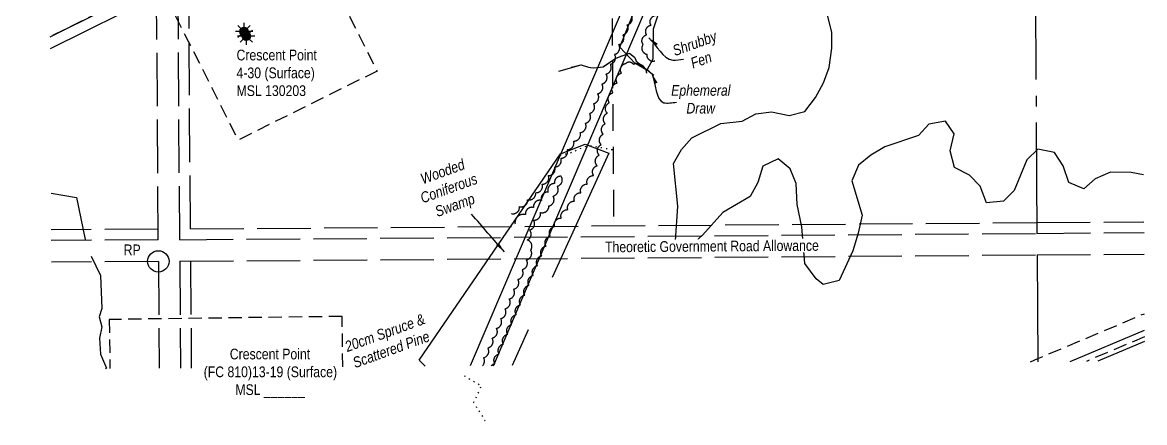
# Model space of a CAD drawing. Extents: x 527605 to 530044, y 6026292 to 6028502.
# Drawn here: x 528995 to 530044, y 6026292 to 6026666 of the extents above; entities that cross this region are included whole.
import ezdxf

# ---------------------------------------------------------------- set-up
doc = ezdxf.new("R2010")
doc.units = 0
doc.header["$LTSCALE"] = 5
for name, pattern in [('0', [1, 1, 0]), ('foc-ACCESSROAD', [3.75, 2.5, -1.25]), ('foc-LSD', [8, 5, -3]), ('foc-QUARTERLINE', [33, 25, -3, 2, -3]), ('foc-TOPO', [1, 0.2, -0.8]), ('foc-TOPO-ephemeral', [6.25, 3.125, -0.625, 0.625, -0.625, 0.625, -0.625]), ('foc-UNSURVEYED', [12.5, 10, -2.5])]:
    doc.linetypes.add(name, pattern=pattern)
for name, color, linetype in [('35', 37, 'Continuous'), ('C-AR', 13, 'foc-ACCESSROAD'), ('C-RW', 13, 'Continuous'), ('C-WS', 13, 'foc-ACCESSROAD'), ('C-WS-S', 13, 'Continuous'), ('F-AR', 190, 'foc-ACCESSROAD'), ('L-QSEC', 8, 'foc-QUARTERLINE'), ('L-ROAD-T', 7, 'Continuous'), ('L-SECTION-LSD', 7, 'foc-LSD'), ('L-USEC', 7, 'foc-UNSURVEYED'), ('T-BUSH', 110, '0'), ('T-BUSH-T', 110, 'Continuous'), ('T-DRAW', 143, 'foc-TOPO-ephemeral'), ('T-VEGETATION CHANGE', 104, 'foc-TOPO'), ('T-WATER', 160, 'Continuous'), ('T-WATER-T', 170, 'Continuous'), ('WETLAND', 143, 'Continuous'), ('WETLAND-T', 146, 'Continuous')]:
    doc.layers.add(name, color=color, linetype=linetype)
for name, color, linetype, lineweight in [('C-RW-T', 13, 'Continuous', 9), ('C-WS-T', 13, 'Continuous', 9), ('F-AR-T', 190, 'Continuous', 9)]:
    doc.layers.add(name, color=color, linetype=linetype, lineweight=lineweight)
doc.styles.add('80', font='ARIALN.TTF', dxfattribs={"height": 10})
doc.styles.add('80CG', font='ARIALN.TTF', dxfattribs={"height": 10})
doc.styles.add('80L', font='ARIALN.TTF', dxfattribs={"height": 10})
doc.styles.add('foc-LtypeFont', font='ARIALN.TTF', dxfattribs={"height": 7.35})
doc.linetypes.add('foc-TOPO-flowdirection-NOLINE', pattern='A,0,[">",foc-LtypeFont,S=0.3,R=0,X=0,Y=-0.945],-20,[">",foc-LtypeFont,S=0.3,R=0,X=0,Y=-0.945],0', length=20)
doc.dimstyles.new('Compass 5 000', dxfattribs={"dimscale": 5, "dimtxt": 9, "dimasz": 2, "dimexe": 0.2, "dimexo": 0.0625, "dimgap": 0.5, "dimtad": 0, "dimtih": 1, "dimtoh": 1, "dimzin": 0, "dimdsep": 46, "dimtxsty": '80CG', "dimcen": 0.1, "dimse1": 1, "dimse2": 1, "dimclrd": 256, "dimclrt": 256, "dimaunit": 1, "dimadec": 4, "dimazin": 0, "dimtfac": 0.06, "dimtofl": 0, "dimtmove": 0, "dimatfit": 1, "dimfxl": 0.2, "dimtolj": 1, "dimtzin": 0, "dimlwd": -1, "dimarcsym": 0})

# ---------------------------------------------------------------- blocks, each defined once
blk = doc.blocks.new('*D427')
at = {"layer": 'C-RW-T', "transparency": 16777216}
for p, q in [((529120.6, 6026753.1), (529110.6, 6026753.1)), ((529136.2, 6026721.8), (529120.6, 6026753.1)), ((529149.6, 6026695), (529154.1, 6026686.1))]:
    blk.add_line(p, q, dxfattribs=at)
for points in [[(529137.7, 6026722.6), (529134.7, 6026721.1), (529140.7, 6026712.9)], [(529151.1, 6026695.8), (529148.1, 6026694.3), (529145.2, 6026704)]]:
    blk.add_solid(points, dxfattribs=at)
at = {"layer": 'C-RW-T', "transparency": 16777216, "insert": (529070.8, 6026753.1), "char_height": 10, "attachment_point": 5, "style": '80CG'}
blk.add_mtext('\\A1;Crescent Point\\P10.00 P/L R/W\\PPLA 140120', dxfattribs=at)
blk = doc.blocks.new('*D431')
at = {"layer": 'F-AR-T', "transparency": 16777216}
for p, q in [((529300.2, 6026837.3), (529290.2, 6026837.3)), ((529304.7, 6026828.3), (529300.2, 6026837.3)), ((529322.6, 6026792.5), (529327.1, 6026783.5))]:
    blk.add_line(p, q, dxfattribs=at)
for points in [[(529306.2, 6026829), (529303.2, 6026827.6), (529309.2, 6026819.4)], [(529324.1, 6026793.2), (529321.1, 6026791.7), (529318.1, 6026801.4)]]:
    blk.add_solid(points, dxfattribs=at)
at = {"layer": 'F-AR-T', "transparency": 16777216, "insert": (529255.9, 6026837.3), "char_height": 10, "attachment_point": 5, "style": '80CG'}
blk.add_mtext('\\A1;Whitecap\\P20.00 A/R\\PLOC 961025', dxfattribs=at)
blk = doc.blocks.new('GAS')
h = blk.add_hatch(color=255)
h.dxf.hatch_style = 1
edge = h.paths.add_edge_path()
edge.add_arc((0, 0), 0.9, 0, 360)
for p, q in [((-0.81, 0), (-1.62, 0)), ((-0.57, 0.57), (-1.14, 1.14)), ((0, 0.81), (0, 1.62)), ((0.57, 0.57), (1.14, 1.14)), ((1.62, 0), (0.81, 0)), ((-0.57, -0.57), (-1.14, -1.14)), ((0, -0.81), (0, -1.62)), ((1.14, -1.14), (0.57, -0.57))]:
    blk.add_line(p, q)
blk.add_circle((0, 0), 0.8)
blk = doc.blocks.new('RP')
at = {"layer": '35', "color": 3}
blk.add_circle((0, 0), 10, dxfattribs=at)
at = {"layer": '35', "color": 3, "style": '80'}
blk.add_attdef('RP_001', (-32.4, 5.8), '', height=10, dxfattribs=at)

msp = doc.modelspace()

# ---------------------------------------------------------------- linework, layer by layer
at = {"layer": 'C-AR', "flags": 128}
for points in [[(529936.907, 6026348.968), (529943.905, 6026351.946), (530043.405, 6026393.968)], [(530043.547, 6026372.311), (529989.192, 6026349.355)]]:
    msp.add_lwpolyline(points, dxfattribs=at)
at = {"layer": 'C-RW', "flags": 128}
for points in [[(529020.454, 6026652.872), (529119.784, 6026702.455), (529122.136, 6026703.629), (529149.422, 6026717.249), (529149.854, 6026716.384), (529153.942, 6026708.331), (529149.919, 6026706.326), (529126.632, 6026694.703), (529119.855, 6026691.32), (529020.523, 6026641.736)], [(529973.893, 6026349.242), (530043.506, 6026378.642)], [(530043.577, 6026367.825), (530000.034, 6026349.435)]]:
    msp.add_lwpolyline(points, dxfattribs=at)
at = {"layer": 'C-WS', "flags": 128}
msp.add_lwpolyline([(529326.174, 6026620.855), (529196.34, 6026556.311), (529150.293, 6026647.728), (529126.632, 6026694.703), (529122.136, 6026703.629), (529149.422, 6026717.249), (529149.847, 6026717.461), (529157.459, 6026721.199), (529159.908, 6026722.402), (529251.97, 6026768.174), (529293.736, 6026685.254), (529302.658, 6026667.541), (529326.174, 6026620.855)], close=True, dxfattribs=at)
at = {"layer": 'C-WS'}
msp.add_lwpolyline([(529294.143, 6026344.203), (529293.519, 6026391.416), (529075.865, 6026388.541), (529076.472, 6026342.59)], dxfattribs=at)
at = {"layer": 'F-AR', "flags": 128}
msp.add_lwpolyline([(529015.871, 6027387.113), (529017.234, 6027387.337), (529115.576, 6027360.833), (529145.787, 6027352.69), (529392.752, 6027286.131), (529407.786, 6027282.079), (529454.77, 6027269.409), (529466.313, 6027266.305), (529618.922, 6027125.77), (529664.005, 6027068.917), (529672.107, 6027044.509), (529679.503, 6027022.205), (529680.862, 6027018.115), (529665.126, 6026927.876), (529628.259, 6026850.845), (529607.458, 6026837.632), (529593.85, 6026828.989), (529587.852, 6026828.652), (529548.751, 6026824.791), (529439.11, 6026861.106), (529251.97, 6026768.174), (529159.908, 6026722.403), (529157.459, 6026721.199), (529149.847, 6026717.461), (529149.422, 6026717.249), (529122.136, 6026703.629), (529119.784, 6026702.455), (529020.454, 6026652.872)], dxfattribs=at)
at = {"layer": 'L-QSEC'}
for p, q in [((529937.947, 6027232.809), (529942.962, 6026469.071)), ((529943.101, 6026448.966), (529943.758, 6026349.018))]:
    msp.add_line(p, q, dxfattribs=at)
at = {"layer": 'L-SECTION-LSD'}
msp.add_line((529541.389, 6027269.85), (529547.271, 6026476.195), dxfattribs=at)
at = {"layer": 'L-USEC'}
for p, q in [((529121.571, 6026462.981), (529116.434, 6027266.694)), ((529141.677, 6026463.13), (529136.54, 6027266.823)), ((529151.671, 6026473.263), (529146.598, 6027266.887)), ((529121.519, 6026473.039), (529021.58, 6026472.439)), ((529121.476, 6026473.039), (529121.507, 6026473.039)), ((529151.671, 6026473.263), (529942.872, 6026479.127)), ((529942.872, 6026479.127), (530043.014, 6026479.87)), ((529121.579, 6026462.981), (529021.643, 6026462.381)), ((529121.551, 6026462.981), (529121.571, 6026462.981)), ((529141.677, 6026463.13), (529942.946, 6026469.07)), ((529942.946, 6026469.07), (530043.08, 6026469.812)), ((529943.095, 6026448.964), (530043.212, 6026449.706)), ((529121.7, 6026442.875), (529021.769, 6026442.275)), ((529121.7, 6026442.875), (529122.339, 6026342.93)), ((529141.806, 6026443.025), (529943.095, 6026448.964)), ((529141.806, 6026443.004), (529141.806, 6026443.025)), ((529141.806, 6026443.004), (529142.445, 6026343.079)), ((529151.864, 6026443.068), (529151.863, 6026443.099)), ((529151.864, 6026443.068), (529152.502, 6026343.153))]:
    msp.add_line(p, q, dxfattribs=at)
at = {"layer": 'T-BUSH', "flags": 128}
for points in [[(529451.693, 6026487.569, 0.52056705), (529459.282, 6026494.073, 0.52056705), (529466.871, 6026500.577, 0.52056705), (529474.46, 6026507.081, 0.52056705), (529480.505, 6026515.004, 0.52056705), (529486.347, 6026523.113, 0.52056705), (529492.189, 6026531.223, 0.52056705), (529498.031, 6026539.333, 0.52056705), (529503.9, 6026547.422, 0.52056705), (529509.951, 6026555.377, 0.52056705), (529516.002, 6026563.332, 0.52056705), (529520.906, 6026571.945, 0.52056705), (529524.716, 6026581.185, 0.52056705), (529528.525, 6026590.425, 0.52056705), (529532.367, 6026599.652, 0.52056705), (529536.299, 6026608.841, 0.52056705), (529540.231, 6026618.03, 0.52056705), (529544.163, 6026627.218, 0.52056705), (529548.095, 6026636.407, 0.52056705), (529552.027, 6026645.596, 0.52056705), (529555.959, 6026654.785, 0.52056705), (529559.891, 6026663.974, 0.52056705), (529563.823, 6026673.163, 0.52056705), (529567.755, 6026682.352, 0.52056705), (529571.687, 6026691.54, 0.52056705), (529575.619, 6026700.729, 0.52056705), (529579.551, 6026709.918, 0.52056705), (529583.483, 6026719.107, 0.52056705), (529587.834, 6026729.277, 0.52056705)], [(529585.868, 6026630.107, -0.52056705), (529578.521, 6026636.272, -0.52056705), (529574.822, 6026645.557, -0.52056705), (529578.065, 6026654.671, -0.52056705), (529582.217, 6026663.762, -0.52056705), (529586.369, 6026672.854, -0.52056705), (529590.521, 6026681.945, -0.52056705), (529594.673, 6026691.037, -0.52056705), (529599.792, 6026699.585, -0.52056705), (529605.924, 6026707.427, -0.52056705), (529612.962, 6026714.523, -0.52056705), (529620, 6026721.62, -0.52056705), (529620.471, 6026711.885, -0.52056705)], [(529432.925, 6026345.232, -0.16540618), (529436.317, 6026347.215, -0.52056705), (529440.296, 6026356.384, -0.52056705), (529444.276, 6026365.552, -0.52056705), (529448.255, 6026374.721, -0.52056705), (529452.234, 6026383.889, -0.52056705), (529456.214, 6026393.058, -0.52056705), (529460.193, 6026402.226, -0.52056705), (529464.172, 6026411.394, -0.52056705), (529468.152, 6026420.563, -0.52056705), (529472.131, 6026429.731, -0.52056705), (529476.11, 6026438.9, -0.52056705), (529480.09, 6026448.068, -0.52056705), (529484.069, 6026457.237, -0.52056705), (529488.048, 6026466.405, -0.52056705), (529492.138, 6026475.508, -0.52056705), (529498.293, 6026483.383, -0.52056705), (529504.448, 6026491.257, -0.52056705), (529510.594, 6026499.139, -0.52056705), (529516.6, 6026507.128, -0.52056705), (529522.605, 6026515.117, -0.52056705), (529528.611, 6026523.107, -0.52056705), (529531.873, 6026532.314, -0.52056705), (529533.771, 6026542.127, -0.52056705), (529535.668, 6026551.94, -0.52056705), (529537.566, 6026561.753, -0.52056705), (529539.463, 6026571.566, -0.52056705), (529541.36, 6026581.379, -0.52056705), (529543.258, 6026591.192, -0.52056705), (529546.566, 6026600.564, -0.52056705), (529550.598, 6026609.709, -0.52056705), (529554.63, 6026618.854, -0.52056705), (529558.663, 6026627.999, -0.52056705), (529565.526, 6026627.27, -0.52056705), (529577.894, 6026618.862)], [(529424.625, 6026345.17, 0.35480559), (529425.66, 6026352.791, 0.52056705), (529429.671, 6026361.945, 0.52056705), (529433.683, 6026371.099, 0.52056705), (529437.695, 6026380.254, 0.52056705), (529441.706, 6026389.408, 0.52056705), (529445.718, 6026398.562, 0.52056705), (529449.73, 6026407.717, 0.52056705), (529453.741, 6026416.871, 0.52056705), (529457.753, 6026426.025, 0.52056705), (529461.765, 6026435.18, 0.52056705), (529465.776, 6026444.334, 0.52056705), (529469.788, 6026453.488, 0.52056705), (529466.602, 6026462.877, 0.52056705), (529468.713, 6026472.211, 0.52056705), (529472.334, 6026481.527, 0.52056705), (529478.855, 6026488.667, 0.52056705), (529486.784, 6026494.753, 0.52056705), (529490.686, 6026503.927, 0.52056705), (529494.511, 6026513.161, 0.52056705), (529498.335, 6026522.395, 0.52056705), (529492.145, 6026515.646, 0.52056705), (529486.019, 6026507.749, 0.52056705), (529479.828, 6026499.913, 0.52056705), (529472.344, 6026493.288, 0.52056705), (529464.861, 6026486.662, 0.52056705), (529455.094, 6026478.015)]]:
    msp.add_lwpolyline(points, format="xyb", dxfattribs=at)
at = {"layer": 'T-DRAW', "linetype": 'foc-TOPO-flowdirection-NOLINE', "flags": 128}
msp.add_lwpolyline([(529496.201, 6026620.862), (529516.932, 6026626.717), (529523.823, 6026624.436), (529528.322, 6026623.883), (529537.433, 6026624.896), (529549.474, 6026633.029), (529562.178, 6026637.585), (529567.227, 6026633.545), (529568.452, 6026630.162), (529584.762, 6026617.089)], dxfattribs=at)
at = {"layer": 'T-DRAW', "flags": 128}
msp.add_lwpolyline([(529507.654, 6026624.563), (529516.932, 6026626.717), (529523.823, 6026624.436), (529528.322, 6026623.883), (529537.433, 6026624.896), (529549.474, 6026633.029), (529562.178, 6026637.585), (529567.227, 6026633.545), (529568.452, 6026630.162), (529584.762, 6026617.089)], dxfattribs=at)
at = {"layer": 'T-VEGETATION CHANGE', "flags": 128}
for points in [[(529497.134, 6026542.161), (529506.703, 6026544.425), (529523.84, 6026551.529), (529546.861, 6026547.262)], [(529407.698, 6026335.942), (529423.56, 6026326.528), (529416.361, 6026310.823), (529428.223, 6026292.166)]]:
    msp.add_lwpolyline(points, dxfattribs=at)
at = {"layer": 'T-WATER', "linetype": 'foc-TOPO-flowdirection-NOLINE', "flags": 128}
msp.add_lwpolyline([(530042.552, 6026523.799), (530031.08, 6026525.886), (530011.787, 6026526.211), (529997.496, 6026520.078), (529986.847, 6026510.571), (529972.733, 6026516.575), (529967.522, 6026532.156), (529959.335, 6026544.702), (529943.742, 6026547.9), (529933.472, 6026537.926), (529921.713, 6026509.284), (529911.68, 6026499.255), (529895.868, 6026497.762), (529889.884, 6026513.079), (529879.836, 6026523.648), (529865.936, 6026530.561), (529861.919, 6026546.298), (529865.53, 6026562.201), (529857.429, 6026573.851), (529841.831, 6026571.223), (529832.418, 6026560.552), (529800.839, 6026549.998), (529787.554, 6026542.333), (529776.125, 6026532.802), (529769.892, 6026518.322), (529779.626, 6026486.121), (529775.751, 6026469.126), (529770.768, 6026452.881), (529758.088, 6026425.056), (529743.129, 6026421.125), (529736.569, 6026426.415), (529726.123, 6026440.79), (529723.19, 6026475.319), (529718.813, 6026496.071), (529718.016, 6026515.633), (529712.306, 6026529.546), (529700.984, 6026538.707), (529686.776, 6026531.925), (529682.026, 6026516.785), (529674.996, 6026503.601), (529649.395, 6026488.516), (529630.423, 6026467.253), (529619.954, 6026458.025), (529605.255, 6026462.249), (529607.254, 6026494.494), (529603.288, 6026534.548), (529610.807, 6026547.507), (529620.377, 6026558.322), (529647.584, 6026571.905), (529667.287, 6026573.845), (529680.166, 6026580.94), (529694.783, 6026582.703), (529711.432, 6026579.384), (529726.166, 6026582.891), (529736.022, 6026596.172), (529743.422, 6026609.769), (529748.769, 6026624.303), (529751.259, 6026642.167), (529751.336, 6026657.233), (529746.16, 6026676.862), (529730.527, 6026679.785), (529711.147, 6026681.036), (529698.047, 6026688.343), (529687.921, 6026699.524), (529693.696, 6026713.335), (529703.963, 6026724.102), (529717.277, 6026731.01), (529734.236, 6026735.752), (529737.255, 6026750.582), (529723.081, 6026756.116), (529704.856, 6026758.879), (529693.856, 6026768.561), (529679.294, 6026773.869), (529663.65, 6026780.617)], dxfattribs=at)
at = {"layer": 'T-WATER'}
msp.add_lwpolyline([(530042.552, 6026523.799), (530031.08, 6026525.886), (530011.787, 6026526.211), (529997.496, 6026520.078), (529986.847, 6026510.571), (529972.733, 6026516.575), (529967.522, 6026532.156), (529959.335, 6026544.702), (529943.742, 6026547.9), (529933.472, 6026537.926), (529921.713, 6026509.284), (529911.68, 6026499.255), (529895.868, 6026497.762), (529889.884, 6026513.079), (529879.836, 6026523.648), (529865.936, 6026530.561), (529861.919, 6026546.298), (529865.53, 6026562.201), (529857.429, 6026573.851), (529841.831, 6026571.223), (529832.418, 6026560.552), (529800.839, 6026549.998), (529787.554, 6026542.333), (529776.125, 6026532.802), (529769.892, 6026518.322), (529779.626, 6026486.121), (529775.751, 6026469.126), (529770.768, 6026452.881), (529758.088, 6026425.056), (529743.129, 6026421.125), (529736.569, 6026426.415), (529726.123, 6026440.79), (529723.19, 6026475.319), (529718.813, 6026496.071), (529718.016, 6026515.633), (529712.306, 6026529.546), (529700.984, 6026538.707), (529686.776, 6026531.925), (529682.026, 6026516.785), (529674.996, 6026503.601), (529649.395, 6026488.516), (529630.423, 6026467.253), (529619.954, 6026458.025), (529605.255, 6026462.249), (529607.254, 6026494.494), (529603.288, 6026534.548), (529610.807, 6026547.507), (529620.377, 6026558.322), (529647.584, 6026571.905), (529667.287, 6026573.845), (529680.166, 6026580.94), (529694.783, 6026582.703), (529711.432, 6026579.384), (529726.166, 6026582.891), (529736.022, 6026596.172), (529743.422, 6026609.769), (529748.769, 6026624.303), (529751.259, 6026642.167), (529751.336, 6026657.233), (529746.16, 6026676.862)], dxfattribs=at)
at = {"layer": 'WETLAND'}
msp.add_lwpolyline([(529578.308, 6026621.715), (529567.072, 6026628.216), (529553.068, 6026643.165), (529569.604, 6026684.284), (529577.587, 6026685.129), (529608.362, 6026730.005), (529622.757, 6026739.23), (529619.963, 6026732.098), (529600.102, 6026708.543), (529584.126, 6026659.94), (529583.966, 6026631.832), (529578.308, 6026621.715)], close=True, dxfattribs=at)
for points in [[(529021.367, 6026506.594), (529045.241, 6026502.663), (529053.194, 6026463.19)], [(529059.047, 6026447.72), (529067.544, 6026429.652), (529068.796, 6026398.88), (529066.44, 6026390.894), (529068.801, 6026381.757), (529066.675, 6026371.03), (529067.581, 6026355.999), (529073.209, 6026342.91), (529072.432, 6026342.56)], [(529467.543, 6026378.728), (529452.38, 6026345.376)]]:
    msp.add_lwpolyline(points, dxfattribs=at)

# ---------------------------------------------------------------- block references
at = {"xscale": 0.99947718, "yscale": 0.99947718, "zscale": 0.99947718}
msp.add_blockref('RP', (529121.676, 6026442.879), dxfattribs=at).add_auto_attribs({'RP_001': 'RP'})
at = {"layer": 'C-WS-S', "xscale": 4.997385899999999, "yscale": 4.997385899999999, "zscale": 4.997385899999999}
for p in [(529201.789, 6026657.816), (529203.895, 6026653.49)]:
    msp.add_blockref('GAS', p, dxfattribs=at)

# ---------------------------------------------------------------- texts
at = {"layer": 'C-WS-T', "insert": (529194.782, 6026640.834), "char_height": 9.99477, "attachment_point": 1, "style": '80L'}
msp.add_mtext_dynamic_manual_height_columns('Crescent Point\\P4-30 (Surface)\\PMSL 130203', width=79.03627, gutter_width=50.026, heights=[0], dxfattribs=at)
at = {"layer": 'T-BUSH-T', "insert": (529282.218, 6026362.815), "char_height": 10, "attachment_point": 1, "rotation": 20, "style": '80L'}
msp.add_mtext_dynamic_manual_height_columns('\\pi13.59;{\\fArial Narrow|b0|i1|c0|p34;20cm Spruce & \\P\\pi15.299;Scattered Pine}', width=104.6503, gutter_width=47.525, heights=[0], dxfattribs=at)
at = {"layer": 'T-WATER-T', "insert": (529576.408, 6026607.782), "char_height": 10, "attachment_point": 1, "style": '80L'}
msp.add_mtext_dynamic_manual_height_columns('\\pi24.661;{\\fArial Narrow|b0|i1|c0|p34;Ephemeral \\P\\pi38.928;Draw}', width=104.6503, gutter_width=47.525, heights=[0], dxfattribs=at)
at = {"layer": 'WETLAND-T', "char_height": 10, "attachment_point": 1, "rotation": 20, "style": '80L'}
for s, width, heights, insert in [('\\pi19.206;{\\fArial Narrow|b0|i1|c0|p34;Shrubby\\P\\pi31.028;Fen}', 80.96405, [51.934], (529583.182, 6026637.593)), ('\\pi6.8662;{\\fArial Narrow|b0|i1|c0|p34;Wooded \\P\\pi0.59744;Coniferous \\P\\pi9.1957;Swamp}', 55.52639, [0], (529359.159, 6026521.939))]:
    msp.add_mtext_dynamic_manual_height_columns(s, width=width, gutter_width=47.525, heights=heights, dxfattribs=dict(at, insert=insert))

# ---------------------------------------------------------------- dimensions: what is measured, and where the dimension line sits
at = {"layer": 'C-RW-T'}
dim = msp.add_linear_dim(base=(529145.162, 6026703.953), p1=(529059.385, 6026672.306), p2=(529063.849, 6026663.363), angle=296.527354, text='Crescent Point\\P10.00 P/L R/W\\PPLA 140120', dimstyle='Compass 5 000', dxfattribs=at)
dim.commit()
dim.dimension.update_dxf_attribs({"geometry": '*D427', "text_midpoint": (529070.847, 6026753.142), "dimtype": 161})
at = {"layer": 'F-AR-T'}
dim = msp.add_linear_dim(base=(529309.176, 6026819.357), p1=(529003.598, 6026644.458), p2=(528994.656, 6026662.374), angle=116.524651, text='Whitecap\\P20.00 A/R\\PLOC 961025', dimstyle='Compass 5 000', dxfattribs=at)
dim.commit()
dim.dimension.update_dxf_attribs({"geometry": '*D431', "text_midpoint": (529255.91, 6026837.252), "dimtype": 161})

# ---------------------------------------------------------------- leaders
at = {"layer": 'T-WATER-T', "path_type": 1}
msp.add_leader([(529583.04, 6026618.581), (529594.285, 6026591.288), (529605.94, 6026591.676)], dimstyle='Compass 5 000', override={"dimgap": 0.5, "dimtad": 0}, dxfattribs=at)
at = {"layer": 'WETLAND-T', "path_type": 1}
for points in [[(529580.05, 6026651.951), (529602.753, 6026631.129), (529612.525, 6026631.99)], [(529445.21, 6026451.663), (529414.436, 6026487.088)]]:
    msp.add_leader(points, dimstyle='Compass 5 000', override={"dimgap": 0.5, "dimtad": 0}, dxfattribs=at)

# ---------------------------------------------------------------- next in the draw order: texts
at = {"layer": 'L-ROAD-T', "insert": (529639.123, 6026462.096), "char_height": 9.99477, "width": 202.04271, "attachment_point": 2, "rotation": 0.424683, "style": '80L', "bg_fill": 3, "box_fill_scale": 1.15, "bg_fill_color": 256, "bg_fill_true_color": 13158600, "bg_fill_transparency": 0}
msp.add_mtext('Theoretic Government Road Allowance', dxfattribs=at)

# ---------------------------------------------------------------- next in the draw order: linework, layer by layer
at = {"layer": 'C-RW'}
for points in [[(529015.871, 6027387.113), (529017.234, 6027387.337), (529466.313, 6027266.305), (529600.337, 6027142.885), (529633.04, 6027142.885), (529704.191, 6027073.851), (529679.591, 6027010.823), (529665.126, 6026927.876), (529628.259, 6026850.845), (529600.024, 6026806.969), (529563.817, 6026714.203), (529560.586, 6026690.555), (529413.165, 6026345.085)], [(529435.027, 6026345.247), (529578.918, 6026682.585), (529646.29, 6026842.215), (529684.345, 6026921.73), (529698.939, 6027005.418), (529727.64, 6027078.952), (529641.144, 6027162.875), (529608.138, 6027162.875), (529476.248, 6027284.33), (529083.231, 6027390.253)]]:
    msp.add_lwpolyline(points, dxfattribs=at)
at = {"layer": 'WETLAND'}
msp.add_lwpolyline([(529371.262, 6026344.775), (529365.403, 6026350.425), (529497.554, 6026543.408), (529520.603, 6026552.519), (529542.763, 6026544.18), (529489.789, 6026427.66)], dxfattribs=at)

# ---------------------------------------------------------------- next in the draw order: texts
at = {"layer": 'C-WS-T', "insert": (529162.774, 6026361.257), "char_height": 9.99477, "attachment_point": 1, "style": '80L', "bg_fill": 3, "box_fill_scale": 1.1, "bg_fill_color": 256, "bg_fill_transparency": 0}
msp.add_mtext_dynamic_manual_height_columns('\\pi25.727;Crescent Point\\P\\pi1.3027;(FC 810)13-19 (Surface)\\P\\pi30.898;MSL ______', width=125.93782, gutter_width=50.026, heights=[0], dxfattribs=at)

doc.saveas('drawing.dxf')
